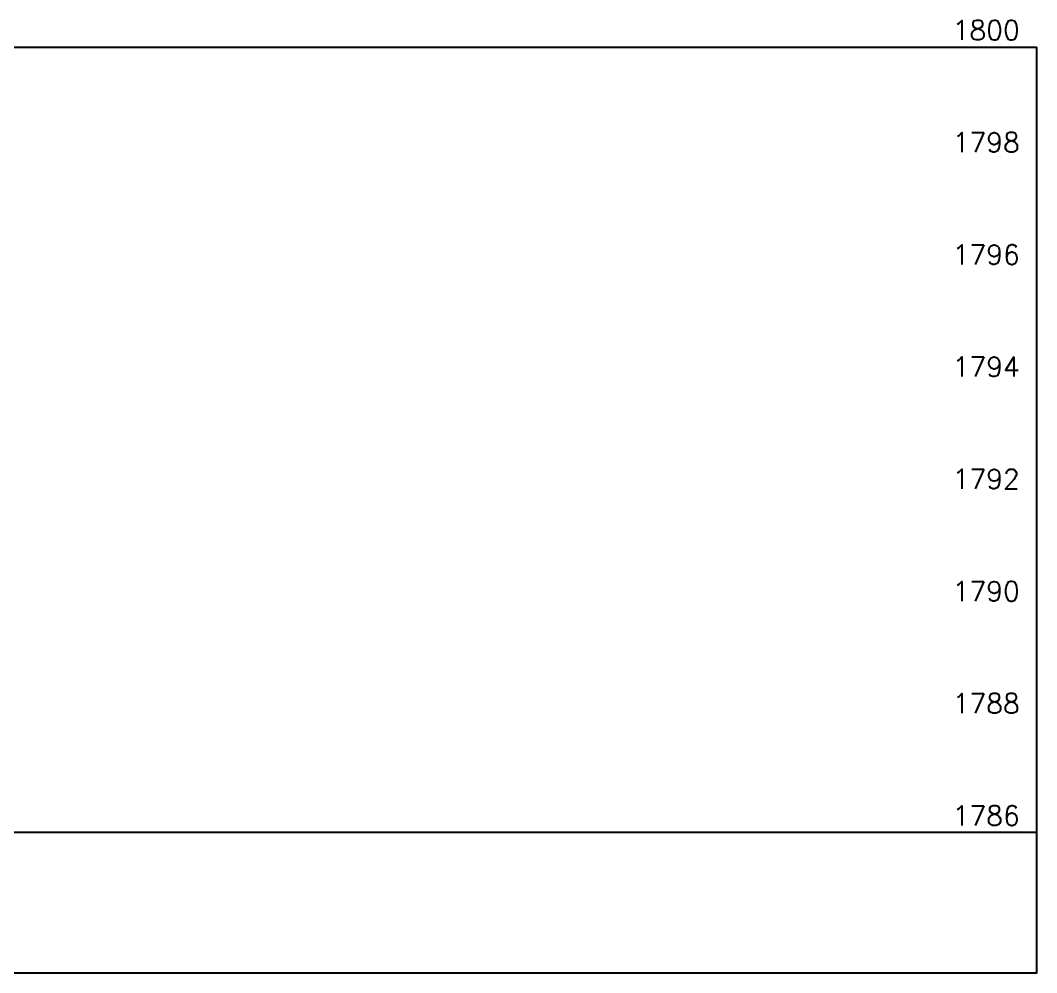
# Model space of a CAD drawing. Header units: metres. Extents: x 419533 to 423558, y 4805342 to 4807578.
# Drawn here: x 421877.24 to 421895.36, y 4806410.75 to 4806427.72 of the extents above; entities that cross this region are included whole.
import ezdxf

# ---------------------------------------------------------------- set-up
doc = ezdxf.new("R2010")
doc.units = ezdxf.units.M
doc.layers.add('C-ROAD-PROF-TEXT', color=11, linetype='Continuous')
doc.layers.add('C-ROAD-PROF-TTLB', color=5, linetype='Continuous')
doc.styles.get("Standard").update_dxf_attribs({"font": 'simplex.shx'})

# ---------------------------------------------------------------- blocks, each defined once
blk = doc.blocks.new('leg_extensions_profiles_1')
at = {"layer": 'C-ROAD-PROF-TTLB', "color": 5, "linetype": 'Continuous', "lineweight": -3}
for p in [(421815.365, 4806427.246), (421895.365, 4806413.246)]:
    blk.add_line(p, (421895.365, 4806427.246), dxfattribs=at)
blk.add_3dface([(421815.365, 4806410.746), (421895.365, 4806410.746), (421895.365, 4806413.246), (421815.365, 4806413.246)], dxfattribs=at)
at = {"layer": 'C-ROAD-PROF-TEXT', "color": 11, "linetype": 'Continuous', "lineweight": -3, "char_height": 0.35, "attachment_point": 4}
for s, insert in [('{\\C256;1800}', (421893.865, 4806427.546)), ('{\\C256;1798}', (421893.865, 4806425.546)), ('{\\C256;1796}', (421893.865, 4806423.546)), ('{\\C256;1794}', (421893.865, 4806421.546)), ('{\\C256;1792}', (421893.865, 4806419.546)), ('{\\C256;1790}', (421893.865, 4806417.546)), ('{\\C256;1788}', (421893.865, 4806415.546)), ('{\\C256;1786}', (421893.865, 4806413.546))]:
    blk.add_mtext(s, dxfattribs=dict(at, insert=insert))

msp = doc.modelspace()

# ---------------------------------------------------------------- block references
msp.add_blockref('leg_extensions_profiles_1', (0, 0))

doc.saveas('drawing.dxf')
